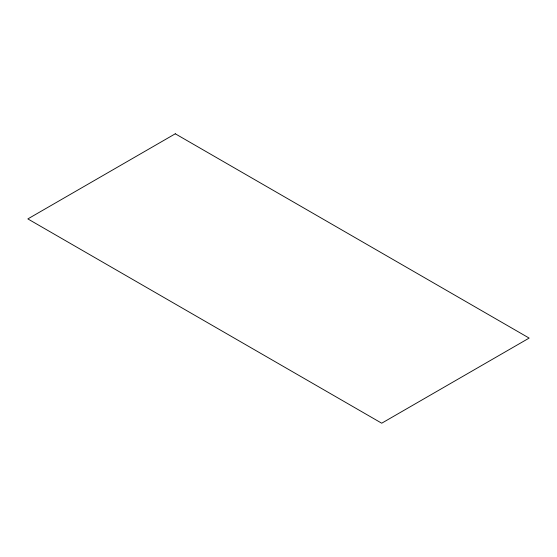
<?xml version="1.0" encoding="UTF-8"?>
<svg xmlns="http://www.w3.org/2000/svg" width="557" height="557" viewBox="0 0 557 557"><rect width="100%" height="100%" fill="white"/><g stroke="black" fill="none" stroke-linecap="round" stroke-linejoin="round"><path stroke-width="0.84" d="M175.288 133.791L27.85 218.915L381.712 423.209L529.15 338.085L175.288 133.791"/></g></svg>
